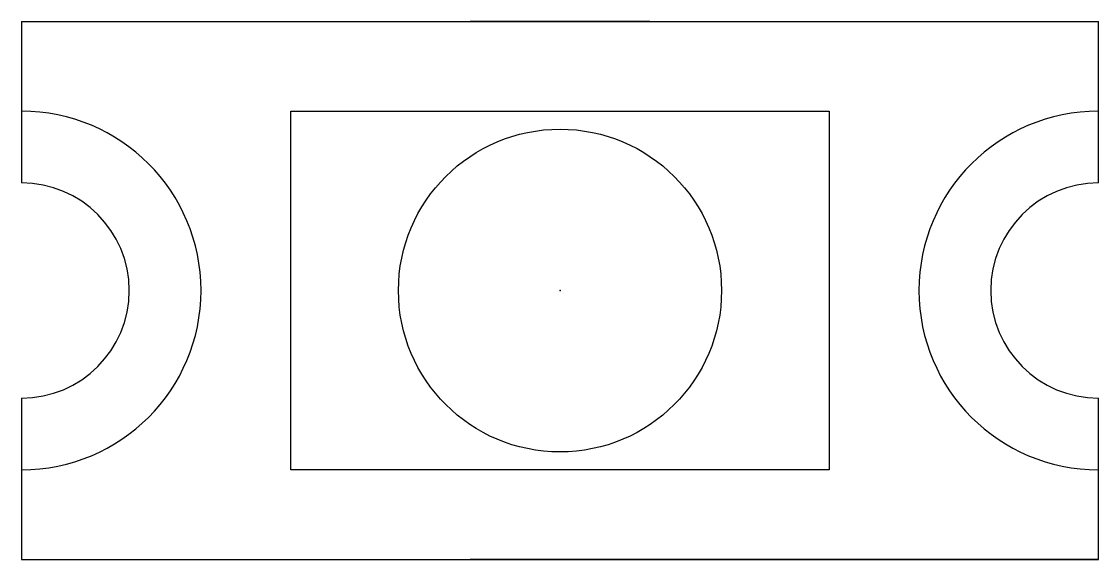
# Model space of a CAD drawing. Header units: millimetres. Extents: x -260 to -140, y 491 to 551.
import ezdxf

# ---------------------------------------------------------------- set-up
doc = ezdxf.new("R2010")
doc.units = ezdxf.units.MM
doc.layers.get('0').update_dxf_attribs({"true_color": 0xe7f0ff})

msp = doc.modelspace()

# ---------------------------------------------------------------- linework, layer by layer
at = {"linetype": 'Continuous'}
for p, q in [((-259.96, 550.61), (-139.96, 550.61)), ((-259.96, 550.61), (-259.96, 532.61)), ((-259.96, 550.61), (-259.96, 550.61)), ((-139.96, 532.61), (-139.96, 550.61)), ((-229.96, 500.61), (-229.96, 540.61)), ((-229.96, 540.61), (-169.96, 540.61)), ((-169.96, 540.61), (-169.96, 500.61)), ((-259.96, 508.61), (-259.96, 490.61)), ((-139.96, 490.61), (-139.96, 508.61)), ((-169.96, 500.61), (-229.96, 500.61)), ((-259.96, 490.61), (-139.96, 490.61))]:
    msp.add_line(p, q, dxfattribs=at)
at = {"extrusion": (0, 1, 0)}
for p, q in [((-189.96, 550.61, 20), (-209.96, 550.61, 20)), ((-209.96, 550.61, 20), (-209.96, 550.61, 50)), ((-209.96, 550.61, 50), (-189.96, 550.61, 50)), ((-189.96, 550.61, 50), (-189.96, 550.61, 20)), ((-189.96, 490.61, 20), (-209.96, 490.61, 20)), ((-209.96, 490.61, 20), (-209.96, 490.61, 50)), ((-139.96, 490.61, 60), (-189.96, 490.61, 60))]:
    msp.add_line(p, q, dxfattribs=at)
at = {"extrusion": (0, -1, 0)}
for p, q in [((-209.96, 490.61, 20), (-189.96, 490.61, 20)), ((-189.96, 490.61, 50), (-209.96, 490.61, 50)), ((-209.96, 490.61, 50), (-209.96, 490.61, 20)), ((-189.96, 490.61, 20), (-189.96, 490.61, 50))]:
    msp.add_line(p, q, dxfattribs=at)
at = {"linetype": 'Continuous'}
msp.add_circle((-199.96, 520.61), 18, dxfattribs=at)
for centre, radius, start, end in [((-259.96, 520.61), 20, 270, 90), ((-139.96, 520.61), 20, 90, 270), ((-259.96, 520.61), 12, 270, 90), ((-139.96, 520.61), 12, 90, 270)]:
    msp.add_arc(centre, radius, start, end, dxfattribs=at)
msp.add_point((-199.96, 520.61), dxfattribs=at)
msp.add_point((-199.96, 520.61), dxfattribs=at)

doc.saveas('drawing.dxf')
